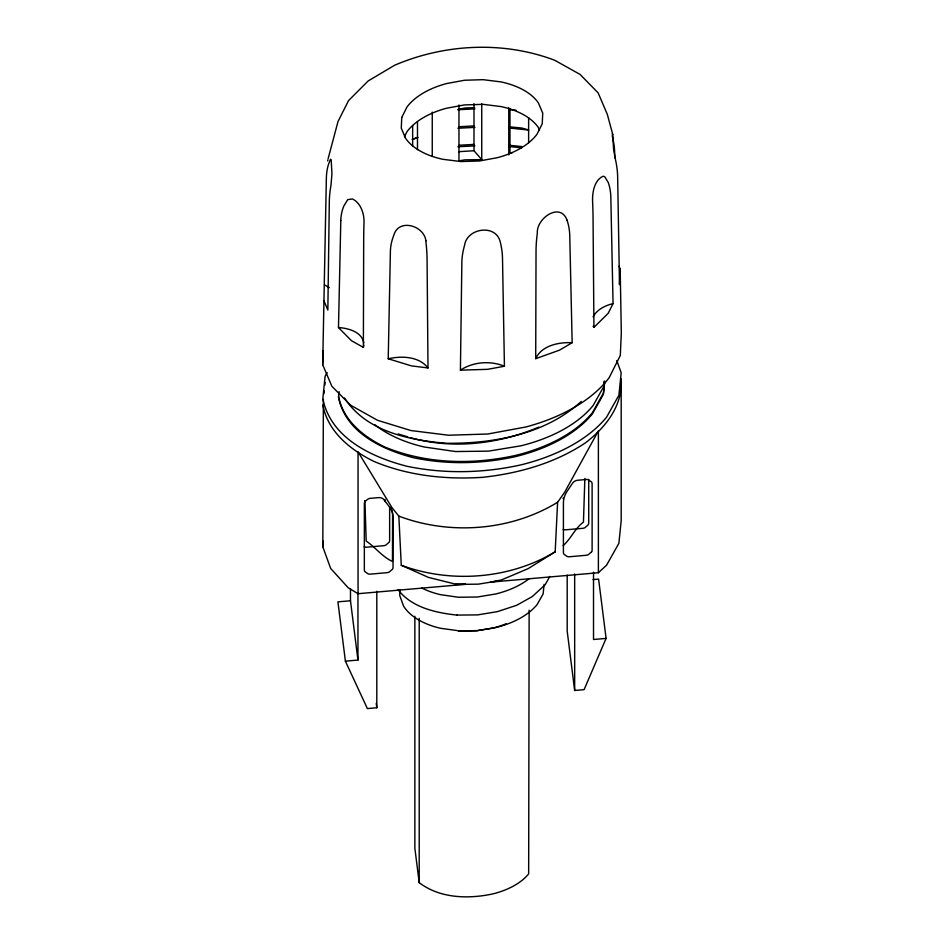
<?xml version="1.0" encoding="UTF-8"?>
<svg xmlns="http://www.w3.org/2000/svg" width="944" height="944" viewBox="0 0 944 944"><rect width="100%" height="100%" fill="white"/><g stroke="black" fill="none" stroke-linecap="round" stroke-linejoin="round"><path stroke-width="1.42" d="M567.061 220.212C560.252 201.485 536.216 218.501 537.325 233.168A60.475 18.42 -76.9 0 0 536.039 250.219L535.708 358.685L559.615 350.106L572.158 342.684L569.751 235.493A75.367 61.454 5.1 0 0 567.061 220.212M340.808 220.507L338.483 327.544L351.475 340.713L363.369 347.38L363.688 238.856A74.364 7.847 -85.7 0 1 364.042 222.088C364.195 213.474 360.691 202.877 352.466 198.96L347.746 199.632L343.899 205.898A63.307 49.041 30 0 0 340.784 220.495M460.412 370.166L461.864 261.913A59.814 37.312 -55.6 0 1 464.542 245.416C466.879 227.893 496.308 223.516 500.344 242.301A77.609 52.274 49.9 0 1 502.503 258.349L504.426 366.237L487.623 369.328L460.412 370.166C473.109 361.764 490.396 360.443 504.426 366.237M619.04 266.267L620.184 268.981L621.317 332.902L620.302 355.499L609.187 377.647A167.855 96.913 0 0 1 525.843 426.995L487.741 434.016L448.553 435.231L410.97 430.558L377.541 420.304L350.554 405.188L331.84 386.226L322.683 364.703L326.353 178.475A64.109 33.205 64.7 0 1 328.406 164.716L330.435 159.229L331.202 159.796L331.946 173.92L330.978 185.213A72.417 34.704 -67.3 0 0 329.314 201.733L327.851 310.021L323.816 300.534M425.921 240.791L426.039 242.986A77.054 24.851 76.1 0 1 427.077 259.588L427.998 367.948L411.431 365.883L388.22 358.767L390.403 251.045A61.124 48.828 -20.1 0 1 393.742 235.445C398.403 218.052 423.939 225.368 425.897 240.72M584.855 478.443L583.451 522.103C574.802 528.475 571.12 538.635 563.12 545.632M322.683 364.703L323.32 350.59M620.184 268.981L619.488 284.663L617.647 176.788A64.109 33.205 64.7 0 0 615.594 160.15L613.565 149.164L612.786 134.567L607.299 114.318L598.13 92.854L580.041 74.399L554.73 60.274C503.376 40.828 444.919 43.754 394.675 65.23L368.172 80.948L348.548 100.583L337.999 121.552L328.182 158.45M555.178 551.827L557.609 502.267L564.595 492.367L598.39 430.865L598.39 572.725L490.75 582.118L501.37 579.97L528.097 568.666L555.178 551.827C509.666 579.179 450.913 583.616 401.271 565.267L398.84 516.132L391.854 507.459L358.059 451.857L358.059 593.705L465.699 584.301L455.079 584.017L428.364 577.374L401.271 565.267M358.059 593.705L348.183 587.758L330.683 568.465L322.813 546.812L323.391 399.336M323.957 393.695L324.252 390.875M324.819 385.246L325.114 382.426M322.813 546.812L323.391 541.183M339.108 391.666L338.518 397.424C345.74 432.623 382.001 449.545 413.59 457.746C447.362 464.79 482.219 464.023 515.849 456.53A149.612 86.376 0 0 0 592.407 413.861L603.428 394.285L604.75 381.317M544.098 584.348L543.13 593.906L537.16 604.502A80.972 46.74 0 0 1 495.73 627.595L477.204 630.627L458.336 630.852M604.136 381.14L603.535 387.005L593.127 405.519A141.388 81.632 0 0 1 520.781 445.839L488.437 451.149L455.48 451.539L424.151 446.984A112.891 65.171 0 0 1 374.65 424.588M604.597 381.577L603.428 393.093L592.407 412.681A149.612 86.376 0 0 1 515.849 455.35C472.378 464.991 425.909 464.059 384.42 446.842C363.357 436.506 343.12 420.528 338.518 396.244M327.686 160.94L327.922 159.689M614.745 157.955L614.674 153.542A72.417 34.704 -67.3 0 0 613.022 139.665L612.231 135.629M363.369 347.38L363.865 345.185M535.708 358.685C541.644 345.386 558.907 342.094 572.158 342.684M593.021 579.581L598.602 579.097L606.083 638.404L584.088 689.663L574.672 690.489L567.202 631.182L567.202 575.132M404.386 136.868L407.017 131.629A79.508 45.902 0 0 1 446.5 108.241L464.542 104.914L483.104 104.347L500.91 106.566A63.484 36.651 0 0 1 538.399 127.558L539.472 130.107M593.929 327.379L593.056 219.043A62.575 6.773 85.6 0 0 592.62 201.945C592.136 192.977 594.13 180.151 603.204 176.186L604.856 176.882L608.314 182.64A72.865 53.371 -40.5 0 1 610.827 197.119L613.045 303.614L608.148 313.373L593.929 327.379L593.08 326.235M327.167 372.609L325.114 376.255L322.813 398.805C330.896 438.134 371.417 457.038 406.722 466.218C444.459 474.089 483.422 473.227 521.005 464.861A167.218 96.536 0 0 0 606.567 417.165L618.886 395.288L621.187 372.738L616.762 360.561M549.821 576.442L545.136 584.773L532.239 596.608L516.687 605.281L497.405 611.641L477.581 614.898L456.967 615.087M593.068 316.83C597.115 309.467 605.163 305.49 613.045 303.614M581.28 401.412C545.467 434.299 493.983 443.621 446.748 443.291C409.578 440.305 365.989 431.55 344.548 397.955M598.39 572.725L606.579 565.196L618.886 543.296L621.187 520.758L621.187 378.91C623.028 405.767 605.423 427.75 585.091 443.09C554.565 463.315 518.881 473.333 482.75 477.31C445.863 479.717 408.457 475.811 374.107 461.51C350.578 449.969 327.957 432.104 322.813 404.964M557.609 502.267C510.775 530.906 450.005 535.46 398.84 516.132M412.209 139.37L417.555 137.317M412.54 139.511L417.956 137.435M538.812 427.125C498.739 444.081 452.636 449.639 410.451 437.674M388.22 358.767C401.519 355.782 419.006 356.218 427.998 367.948M458.206 109.28L465.227 107.982L474.561 107.687M458.749 151.689L473.994 150.733L481.747 159.642L464.979 159.843L458.961 160.822L458.961 104.937M498.007 580.926L478.348 584.159L455.35 584.43M350.484 589.056L350.484 600.762L337.917 601.859L345.398 661.166L367.381 708.59L376.798 707.764L376.798 591.251M345.398 661.166L357.953 660.068L357.953 592.749M606.083 638.404L593.516 639.501L593.516 572.182M459.303 126.72L473.817 125.93M459.303 145.223L473.817 144.432M457.899 109.752L474.915 108.867M457.899 128.254L474.915 127.369M457.899 146.757L474.915 145.872M338.483 327.544C348.301 328.17 361.741 331.781 363.841 342.92M508.722 126.732L521.843 128.042L528.64 129.942M508.722 145.234L521.843 146.544M508.958 109.504L516.038 110.236M508.958 128.006L527.377 129.894M508.958 146.509L521.713 147.819M511.837 153.176L509.972 152.916L509.972 108.796M457.368 615.146C436.045 612.857 411.844 607.665 398.049 589.705M563.167 529.383L563.898 529.596M364.089 546.765L364.821 546.977A6.632 5.357 -14.7 0 0 367.228 547.142L383.358 545.738A6.632 5.357 -14.7 0 0 385.766 545.16L389.164 542.186A5.794 4.673 -14.7 0 0 389.636 540.263L389.636 506.822M398.156 433.945L407.714 436.848M324.512 284.852L329.303 287.672M612.208 133.918L612.786 134.567M414.864 616.231L414.864 848.267L419.207 882.652C439.833 898.417 468.106 899.172 492.626 893.956A70.411 40.651 0 0 0 528.664 873.884L529.136 610.178M391.489 509.335L392.315 511.601M385.01 499.388L385.282 501.476M376.255 703.422L376.798 707.764M350.484 600.762L357.953 660.068M364.891 500.556L366.213 541.065C375.511 547.367 382.096 556.712 392.468 561.479L392.598 513.501A21.393 6.785 45.2 0 0 392.468 512.297M588.714 479.399L588.714 522.87A5.794 4.673 -14.7 0 1 588.23 524.805L584.832 527.767A6.632 5.357 -14.7 0 1 582.424 528.357L566.306 529.761A6.632 5.357 -14.7 0 1 563.898 529.596M574.672 573.976L574.672 690.489M528.628 117.717L528.628 142.721M508.769 107.793L508.769 154.851M481.747 103.757L481.747 159.642M473.994 103.675L473.994 150.733M432.258 112.124L432.258 156.244M419.207 618.308L419.207 882.652M417.484 121.717L417.484 149.659M412.646 125.576L412.646 146.167M399.76 589.74L399.76 595.605L403.572 606.083A64.652 37.323 0 0 0 440.388 628.256L460.117 630.981L476.531 630.793L492.626 628.149A70.411 40.651 0 0 0 506.09 623.76M563.061 498.609A19.647 4.165 -54.6 0 1 563.167 498.066M390.651 507.683A16.921 5.369 45.2 0 1 391.099 508.521M421.826 588.041A64.652 37.323 0 0 0 440.388 594.637L458.336 597.245L477.204 597.021L495.73 593.977A80.972 46.74 0 0 0 529.147 578.672M401.755 117.445L401.271 128.148L405.613 138.331A63.484 36.651 0 0 0 443.09 159.335L460.896 161.554L479.458 160.976L497.512 157.648A79.508 45.902 0 0 0 536.983 134.272L542.245 123.782L542.729 113.079L538.387 102.896A63.484 36.651 0 0 0 500.91 81.892L483.104 79.674L464.542 80.252L446.488 83.579A79.508 45.902 0 0 0 407.017 106.955L401.755 117.445M365.186 501.252L364.821 501.866A5.794 4.673 -14.7 0 0 364.349 503.789L364.349 569.716A5.794 4.673 -14.7 0 0 364.821 571.568L368.219 573.94A6.632 5.357 -14.7 0 0 370.626 574.105L386.757 572.701A6.632 5.357 -14.7 0 0 389.152 572.111L392.551 569.149A5.794 4.673 -14.7 0 0 393.034 567.214L393.034 517.796A27.848 22.479 -14.7 0 0 389.152 506.539L383.83 499.588A6.195 5.003 -14.7 0 0 378.532 497.641L370.626 498.314A6.632 5.357 -14.7 0 0 368.219 498.892L365.186 501.252M591.628 551.756L588.23 554.73A6.632 5.357 -14.7 0 1 585.823 555.32L569.704 556.724A6.632 5.357 -14.7 0 1 567.297 556.559L563.898 554.187A5.794 4.673 -14.7 0 1 563.415 552.334L563.415 502.916A27.848 22.479 -14.7 0 1 567.309 490.986L572.619 483.104A6.195 5.003 -14.7 0 1 577.917 480.236L585.823 479.517A6.632 5.357 -14.7 0 1 588.23 479.682L591.628 482.054A5.794 4.673 -14.7 0 1 592.112 483.906L592.112 549.833A5.794 4.673 -14.7 0 1 591.628 551.756"/></g></svg>
